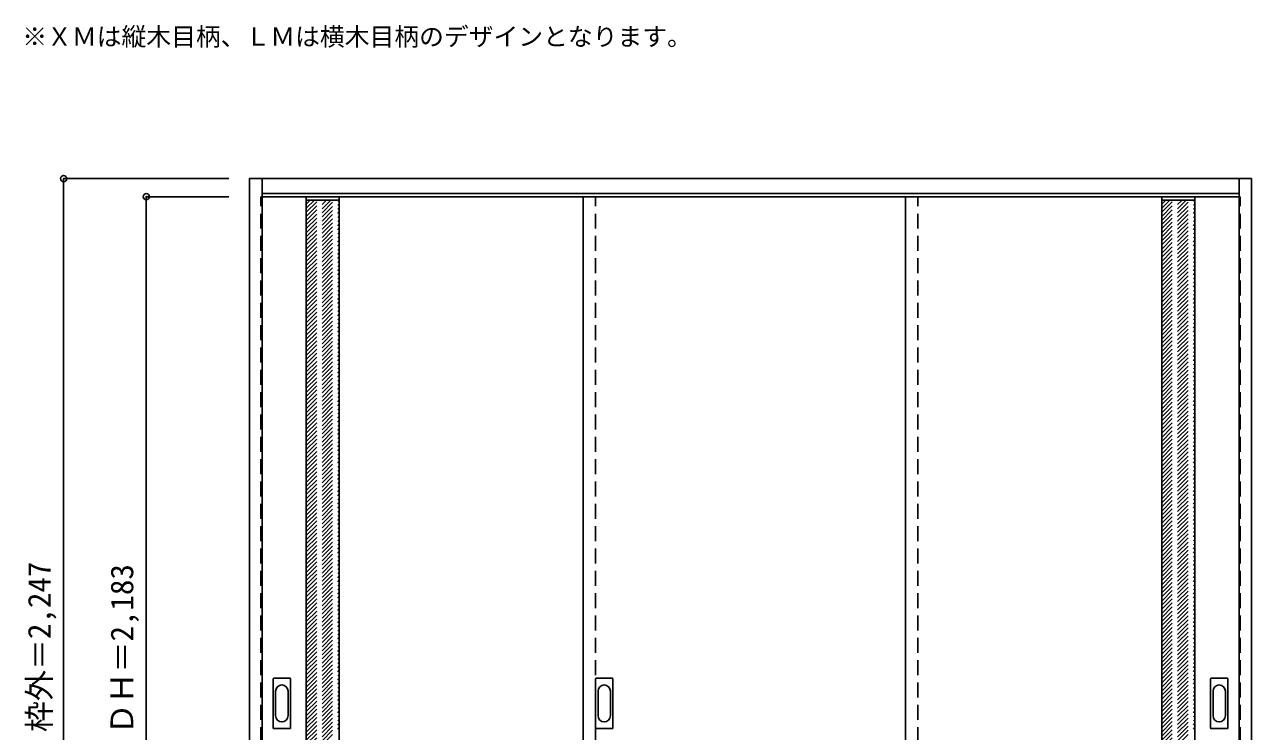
# Model space of a CAD drawing. Units: millimetres, scale not verified. Extents: x -1722 to 1254, y -1714 to 1563.
# Drawn here: x -1722 to 1246, y -147 to 1563 of the extents above; entities that cross this region are included whole.
import ezdxf
from ezdxf.enums import TextEntityAlignment as Align

# ---------------------------------------------------------------- set-up
doc = ezdxf.new("R2010")
doc.units = ezdxf.units.MM
doc.header["$LTSCALE"] = 30
doc.header["$PDMODE"] = 32
doc.header["$PDSIZE"] = 15
doc.linetypes.add('DASHED1', pattern=[1.8, 1.2, -0.6])
for name, color, linetype in [('0-0', 4, 'DASHED1'), ('0-1_寸法', 7, 'Continuous'), ('0-2_文字', 7, 'Continuous')]:
    doc.layers.add(name, color=color, linetype=linetype)
doc.styles.add('ＭＳ ゴシック', font='')
doc.styles.get('ＭＳ ゴシック').set_extended_font_data('MS Gothic')

msp = doc.modelspace()

# ---------------------------------------------------------------- linework, layer by layer
at = {"layer": '0-0', "color": 3, "linetype": 'Continuous'}
for p, q in [((-1177.82, 1190.51), (1246.18, 1190.51)), ((-1177.82, -1056.49), (-1177.82, 1190.51)), ((-1147.82, -1056.49), (-1147.82, 1190.51)), ((1216.18, -1056.49), (1216.18, 1190.51)), ((1246.18, -1056.49), (1246.18, 1190.51)), ((-1147.82, 1154.51), (1216.18, 1154.51)), ((-1147.82, 1146.51), (1216.18, 1146.51)), ((-1040.82, -1036.49), (-1040.82, 1146.51)), ((-960.82, -1036.49), (-960.82, 1146.51)), ((-370.82, 1146.51), (-370.82, -1036.49)), ((409.18, -1036.49), (409.18, 1146.51)), ((1029.18, -1036.49), (1029.18, 1146.51)), ((1109.18, -1036.49), (1109.18, 1146.51)), ((-1120.82, -138.49), (-1120.82, -19.49)), ((-1080.32, -17.99), (-1119.32, -17.99)), ((-1078.82, -138.49), (-1078.82, -19.49)), ((-340.82, -138.49), (-340.82, -19.49)), ((-300.32, -17.99), (-339.32, -17.99)), ((-298.82, -138.49), (-298.82, -19.49)), ((1147.18, -138.49), (1147.18, -19.49)), ((1187.68, -17.99), (1148.68, -17.99)), ((1189.18, -138.49), (1189.18, -19.49)), ((-1119.32, -139.99), (-1080.32, -139.99)), ((-339.32, -139.99), (-300.32, -139.99)), ((1148.68, -139.99), (1187.68, -139.99))]:
    msp.add_line(p, q, dxfattribs=at)
at = {"layer": '0-0'}
for p, q in [((-1150.82, -1036.49), (-1150.82, 1146.51)), ((-1150.82, 1146.51), (-1147.82, 1146.51)), ((-1040.82, 1059.45), (-961.76, 1138.51)), ((-1040.82, 1069.35), (-971.66, 1138.51)), ((-1040.82, 1079.24), (-981.56, 1138.51)), ((-1040.82, 1089.14), (-991.46, 1138.51)), ((-1040.82, 1099.04), (-1001.36, 1138.51)), ((-1040.82, 1108.94), (-1011.26, 1138.51)), ((-1040.82, 1118.84), (-1021.16, 1138.51)), ((-1040.82, 1128.74), (-1031.06, 1138.51)), ((-1040.82, 1049.55), (-960.82, 1129.55)), ((-340.82, -1036.49), (-340.82, 1146.51)), ((439.18, -1036.49), (439.18, 1146.51)), ((1029.18, 1059.45), (1108.24, 1138.51)), ((1029.18, 1069.35), (1098.34, 1138.51)), ((1029.18, 1079.24), (1088.44, 1138.51)), ((1029.18, 1089.14), (1078.54, 1138.51)), ((1029.18, 1099.04), (1068.64, 1138.51)), ((1029.18, 1108.94), (1058.74, 1138.51)), ((1029.18, 1118.84), (1048.84, 1138.51)), ((1029.18, 1128.74), (1038.94, 1138.51)), ((1029.18, 1049.55), (1109.18, 1129.55)), ((-1040.82, 1039.65), (-960.82, 1119.65)), ((-1040.82, 1029.75), (-960.82, 1109.75)), ((-1040.82, 1019.85), (-960.82, 1099.85)), ((1029.18, 1039.65), (1109.18, 1119.65)), ((1029.18, 1029.75), (1109.18, 1109.75)), ((1029.18, 1019.85), (1109.18, 1099.85)), ((-1040.82, 1009.95), (-960.82, 1089.95)), ((-1040.82, 1000.05), (-960.82, 1080.05)), ((-1040.82, 990.15), (-960.82, 1070.15)), ((1029.18, 1009.95), (1109.18, 1089.95)), ((1029.18, 1000.05), (1109.18, 1080.05)), ((1029.18, 990.15), (1109.18, 1070.15)), ((-1040.82, 980.25), (-960.82, 1060.25)), ((-1040.82, 970.35), (-960.82, 1050.35)), ((-1040.82, 960.45), (-960.82, 1040.45)), ((1029.18, 980.25), (1109.18, 1060.25)), ((1029.18, 970.35), (1109.18, 1050.35)), ((1029.18, 960.45), (1109.18, 1040.45)), ((-1040.82, 950.55), (-960.82, 1030.55)), ((-1040.82, 940.65), (-960.82, 1020.65)), ((-1040.82, 930.75), (-960.82, 1010.75)), ((1029.18, 950.55), (1109.18, 1030.55)), ((1029.18, 940.65), (1109.18, 1020.65)), ((1029.18, 930.75), (1109.18, 1010.75)), ((-1040.82, 920.85), (-960.82, 1000.85)), ((-1040.82, 910.95), (-960.82, 990.95)), ((-1040.82, 901.05), (-960.82, 981.05)), ((1029.18, 920.85), (1109.18, 1000.85)), ((1029.18, 910.95), (1109.18, 990.95)), ((1029.18, 901.05), (1109.18, 981.05)), ((-1040.82, 891.15), (-960.82, 971.15)), ((-1040.82, 881.25), (-960.82, 961.25)), ((-1040.82, 871.36), (-960.82, 951.36)), ((1029.18, 891.15), (1109.18, 971.15)), ((1029.18, 881.25), (1109.18, 961.25)), ((1029.18, 871.36), (1109.18, 951.36)), ((-1040.82, 861.46), (-960.82, 941.46)), ((-1040.82, 851.56), (-960.82, 931.56)), ((-1040.82, 841.66), (-960.82, 921.66)), ((1029.18, 861.46), (1109.18, 941.46)), ((1029.18, 851.56), (1109.18, 931.56)), ((1029.18, 841.66), (1109.18, 921.66)), ((-1040.82, 831.76), (-960.82, 911.76)), ((-1040.82, 821.86), (-960.82, 901.86)), ((-1040.82, 811.96), (-960.82, 891.96)), ((1029.18, 831.76), (1109.18, 911.76)), ((1029.18, 821.86), (1109.18, 901.86)), ((1029.18, 811.96), (1109.18, 891.96)), ((-1040.82, 802.06), (-960.82, 882.06)), ((-1040.82, 792.16), (-960.82, 872.16)), ((-1040.82, 782.26), (-960.82, 862.26)), ((1029.18, 802.06), (1109.18, 882.06)), ((1029.18, 792.16), (1109.18, 872.16)), ((1029.18, 782.26), (1109.18, 862.26)), ((-1040.82, 772.36), (-960.82, 852.36)), ((-1040.82, 762.46), (-960.82, 842.46)), ((-1040.82, 752.56), (-960.82, 832.56)), ((1029.18, 772.36), (1109.18, 852.36)), ((1029.18, 762.46), (1109.18, 842.46)), ((1029.18, 752.56), (1109.18, 832.56)), ((-1040.82, 742.66), (-960.82, 822.66)), ((-1040.82, 732.76), (-960.82, 812.76)), ((-1040.82, 722.86), (-960.82, 802.86)), ((1029.18, 742.66), (1109.18, 822.66)), ((1029.18, 732.76), (1109.18, 812.76)), ((1029.18, 722.86), (1109.18, 802.86)), ((-1040.82, 712.96), (-960.82, 792.96)), ((-1040.82, 703.06), (-960.82, 783.06)), ((-1040.82, 693.16), (-960.82, 773.16)), ((1029.18, 712.96), (1109.18, 792.96)), ((1029.18, 703.06), (1109.18, 783.06)), ((1029.18, 693.16), (1109.18, 773.16)), ((-1040.82, 683.27), (-960.82, 763.27)), ((-1040.82, 673.37), (-960.82, 753.37)), ((-1040.82, 663.47), (-960.82, 743.47)), ((1029.18, 683.27), (1109.18, 763.27)), ((1029.18, 673.37), (1109.18, 753.37)), ((1029.18, 663.47), (1109.18, 743.47)), ((-1040.82, 653.57), (-960.82, 733.57)), ((-1040.82, 643.67), (-960.82, 723.67)), ((-1040.82, 633.77), (-960.82, 713.77)), ((1029.18, 653.57), (1109.18, 733.57)), ((1029.18, 643.67), (1109.18, 723.67)), ((1029.18, 633.77), (1109.18, 713.77)), ((-1040.82, 623.87), (-960.82, 703.87)), ((-1040.82, 613.97), (-960.82, 693.97)), ((-1040.82, 604.07), (-960.82, 684.07)), ((1029.18, 623.87), (1109.18, 703.87)), ((1029.18, 613.97), (1109.18, 693.97)), ((1029.18, 604.07), (1109.18, 684.07)), ((-1040.82, 594.17), (-960.82, 674.17)), ((-1040.82, 584.27), (-960.82, 664.27)), ((-1040.82, 574.37), (-960.82, 654.37)), ((1029.18, 594.17), (1109.18, 674.17)), ((1029.18, 584.27), (1109.18, 664.27)), ((1029.18, 574.37), (1109.18, 654.37)), ((-1040.82, 564.47), (-960.82, 644.47)), ((-1040.82, 554.57), (-960.82, 634.57)), ((-1040.82, 544.67), (-960.82, 624.67)), ((1029.18, 564.47), (1109.18, 644.47)), ((1029.18, 554.57), (1109.18, 634.57)), ((1029.18, 544.67), (1109.18, 624.67)), ((-1040.82, 534.77), (-960.82, 614.77)), ((-1040.82, 524.87), (-960.82, 604.87)), ((-1040.82, 514.97), (-960.82, 594.97)), ((1029.18, 534.77), (1109.18, 614.77)), ((1029.18, 524.87), (1109.18, 604.87)), ((1029.18, 514.97), (1109.18, 594.97)), ((-1040.82, 505.07), (-960.82, 585.07)), ((-1040.82, 495.17), (-960.82, 575.17)), ((-1040.82, 485.28), (-960.82, 565.28)), ((1029.18, 505.07), (1109.18, 585.07)), ((1029.18, 495.17), (1109.18, 575.17)), ((1029.18, 485.28), (1109.18, 565.28)), ((-1040.82, 475.38), (-960.82, 555.38)), ((-1040.82, 465.48), (-960.82, 545.48)), ((-1040.82, 455.58), (-960.82, 535.58)), ((1029.18, 475.38), (1109.18, 555.38)), ((1029.18, 465.48), (1109.18, 545.48)), ((1029.18, 455.58), (1109.18, 535.58)), ((-1040.82, 445.68), (-960.82, 525.68)), ((-1040.82, 435.78), (-960.82, 515.78)), ((-1040.82, 425.88), (-960.82, 505.88)), ((1029.18, 445.68), (1109.18, 525.68)), ((1029.18, 435.78), (1109.18, 515.78)), ((1029.18, 425.88), (1109.18, 505.88)), ((-1040.82, 415.98), (-960.82, 495.98)), ((-1040.82, 406.08), (-960.82, 486.08)), ((-1040.82, 396.18), (-960.82, 476.18)), ((1029.18, 415.98), (1109.18, 495.98)), ((1029.18, 406.08), (1109.18, 486.08)), ((1029.18, 396.18), (1109.18, 476.18)), ((-1040.82, 386.28), (-960.82, 466.28)), ((-1040.82, 376.38), (-960.82, 456.38)), ((-1040.82, 366.48), (-960.82, 446.48)), ((1029.18, 386.28), (1109.18, 466.28)), ((1029.18, 376.38), (1109.18, 456.38)), ((1029.18, 366.48), (1109.18, 446.48)), ((-1040.82, 356.58), (-960.82, 436.58)), ((-1040.82, 346.68), (-960.82, 426.68)), ((-1040.82, 336.78), (-960.82, 416.78)), ((1029.18, 356.58), (1109.18, 436.58)), ((1029.18, 346.68), (1109.18, 426.68)), ((1029.18, 336.78), (1109.18, 416.78)), ((-1040.82, 326.88), (-960.82, 406.88)), ((-1040.82, 316.98), (-960.82, 396.98)), ((-1040.82, 307.08), (-960.82, 387.08)), ((1029.18, 326.88), (1109.18, 406.88)), ((1029.18, 316.98), (1109.18, 396.98)), ((1029.18, 307.08), (1109.18, 387.08)), ((-1040.82, 297.18), (-960.82, 377.18)), ((-1040.82, 287.29), (-960.82, 367.29)), ((-1040.82, 277.39), (-960.82, 357.39)), ((1029.18, 297.18), (1109.18, 377.18)), ((1029.18, 287.29), (1109.18, 367.29)), ((1029.18, 277.39), (1109.18, 357.39)), ((-1040.82, 267.49), (-960.82, 347.49)), ((-1040.82, 257.59), (-960.82, 337.59)), ((-1040.82, 247.69), (-960.82, 327.69)), ((1029.18, 267.49), (1109.18, 347.49)), ((1029.18, 257.59), (1109.18, 337.59)), ((1029.18, 247.69), (1109.18, 327.69)), ((-1040.82, 237.79), (-960.82, 317.79)), ((-1040.82, 227.89), (-960.82, 307.89)), ((-1040.82, 217.99), (-960.82, 297.99)), ((1029.18, 237.79), (1109.18, 317.79)), ((1029.18, 227.89), (1109.18, 307.89)), ((1029.18, 217.99), (1109.18, 297.99)), ((-1040.82, 208.09), (-960.82, 288.09)), ((-1040.82, 198.19), (-960.82, 278.19)), ((-1040.82, 188.29), (-960.82, 268.29)), ((1029.18, 208.09), (1109.18, 288.09)), ((1029.18, 198.19), (1109.18, 278.19)), ((1029.18, 188.29), (1109.18, 268.29)), ((-1040.82, 178.39), (-960.82, 258.39)), ((-1040.82, 168.49), (-960.82, 248.49)), ((-1040.82, 158.59), (-960.82, 238.59)), ((1029.18, 178.39), (1109.18, 258.39)), ((1029.18, 168.49), (1109.18, 248.49)), ((1029.18, 158.59), (1109.18, 238.59)), ((-1040.82, 148.69), (-960.82, 228.69)), ((-1040.82, 138.79), (-960.82, 218.79)), ((-1040.82, 128.89), (-960.82, 208.89)), ((1029.18, 148.69), (1109.18, 228.69)), ((1029.18, 138.79), (1109.18, 218.79)), ((1029.18, 128.89), (1109.18, 208.89)), ((-1040.82, 118.99), (-960.82, 198.99)), ((-1040.82, 109.09), (-960.82, 189.09)), ((-1040.82, 99.19), (-960.82, 179.19)), ((1029.18, 118.99), (1109.18, 198.99)), ((1029.18, 109.09), (1109.18, 189.09)), ((1029.18, 99.19), (1109.18, 179.19)), ((-1040.82, 89.3), (-960.82, 169.3)), ((-1040.82, 79.4), (-960.82, 159.4)), ((-1040.82, 69.5), (-960.82, 149.5)), ((1029.18, 89.3), (1109.18, 169.3)), ((1029.18, 79.4), (1109.18, 159.4)), ((1029.18, 69.5), (1109.18, 149.5)), ((-1040.82, 59.6), (-960.82, 139.6)), ((-1040.82, 49.7), (-960.82, 129.7)), ((-1040.82, 39.8), (-960.82, 119.8)), ((1029.18, 59.6), (1109.18, 139.6)), ((1029.18, 49.7), (1109.18, 129.7)), ((1029.18, 39.8), (1109.18, 119.8)), ((-1040.82, 29.9), (-960.82, 109.9)), ((-1040.82, 20), (-960.82, 100)), ((-1040.82, 10.1), (-960.82, 90.1)), ((1029.18, 29.9), (1109.18, 109.9)), ((1029.18, 20), (1109.18, 100)), ((1029.18, 10.1), (1109.18, 90.1)), ((-1040.82, 0.2), (-960.82, 80.2)), ((-1040.82, -9.7), (-960.82, 70.3)), ((-1040.82, -19.6), (-960.82, 60.4)), ((1029.18, 0.2), (1109.18, 80.2)), ((1029.18, -9.7), (1109.18, 70.3)), ((1029.18, -19.6), (1109.18, 60.4)), ((-1040.82, -29.5), (-960.82, 50.5)), ((-1040.82, -39.4), (-960.82, 40.6)), ((-1040.82, -49.3), (-960.82, 30.7)), ((1029.18, -29.5), (1109.18, 50.5)), ((1029.18, -39.4), (1109.18, 40.6)), ((1029.18, -49.3), (1109.18, 30.7)), ((-1040.82, -59.2), (-960.82, 20.8)), ((-1040.82, -69.1), (-960.82, 10.9)), ((-1040.82, -79), (-960.82, 1)), ((1029.18, -59.2), (1109.18, 20.8)), ((1029.18, -69.1), (1109.18, 10.9)), ((1029.18, -79), (1109.18, 1)), ((-1040.82, -88.9), (-960.82, -8.9)), ((-1040.82, -98.8), (-960.82, -18.8)), ((-1040.82, -108.69), (-960.82, -28.69)), ((1029.18, -88.9), (1109.18, -8.9)), ((1029.18, -98.8), (1109.18, -18.8)), ((1029.18, -108.69), (1109.18, -28.69)), ((-1040.82, -118.59), (-960.82, -38.59)), ((-1040.82, -128.49), (-960.82, -48.49)), ((-1040.82, -138.39), (-960.82, -58.39)), ((1029.18, -118.59), (1109.18, -38.59)), ((1029.18, -128.49), (1109.18, -48.49)), ((1029.18, -138.39), (1109.18, -58.39)), ((-1040.82, -148.29), (-960.82, -68.29)), ((-1040.82, -158.19), (-960.82, -78.19)), ((-1040.82, -168.09), (-960.82, -88.09)), ((1029.18, -148.29), (1109.18, -68.29)), ((1029.18, -158.19), (1109.18, -78.19)), ((1029.18, -168.09), (1109.18, -88.09)), ((-1040.82, -177.99), (-960.82, -97.99)), ((-1040.82, -187.89), (-960.82, -107.89)), ((-1040.82, -197.79), (-960.82, -117.79)), ((1029.18, -177.99), (1109.18, -97.99)), ((1029.18, -187.89), (1109.18, -107.89)), ((1029.18, -197.79), (1109.18, -117.79)), ((-1040.82, -207.69), (-960.82, -127.69)), ((-1040.82, -217.59), (-960.82, -137.59)), ((1029.18, -207.69), (1109.18, -127.69)), ((1029.18, -217.59), (1109.18, -137.59))]:
    msp.add_line(p, q, dxfattribs=at)
at = {"layer": '0-0', "color": 7, "linetype": 'Continuous'}
for p, q in [((-960.82, 1138.51), (-1040.82, 1138.51)), ((1029.18, 1138.51), (1109.18, 1138.51)), ((-1114.82, -49.39), (-1114.82, -108.59)), ((-1084.82, -108.59), (-1084.82, -49.39)), ((-334.82, -49.39), (-334.82, -108.59)), ((-304.82, -108.59), (-304.82, -49.39)), ((1153.18, -49.39), (1153.18, -108.59)), ((1183.18, -108.59), (1183.18, -49.39))]:
    msp.add_line(p, q, dxfattribs=at)
at = {"layer": '0-0'}
msp.add_lwpolyline([(1219.18, -1036.49), (1219.18, 1146.51), (1216.18, 1146.51)], dxfattribs=at)
at = {"layer": '0-0', "color": 3, "linetype": 'Continuous'}
for centre, start, end in [((-1119.32, -19.49), 90, 180), ((-1080.32, -19.49), 0, 90), ((-339.32, -19.49), 90, 180), ((-300.32, -19.49), 0, 90), ((1148.68, -19.49), 90, 180), ((1187.68, -19.49), 0, 90), ((-1119.32, -138.49), 180, 270), ((-1080.32, -138.49), 270, 0), ((-339.32, -138.49), 180, 270), ((-300.32, -138.49), 270, 0), ((1148.68, -138.49), 180, 270), ((1187.68, -138.49), 270, 0)]:
    msp.add_arc(centre, 1.5, start, end, dxfattribs=at)
at = {"layer": '0-0', "color": 7, "linetype": 'Continuous'}
for centre, start, end in [((-1099.82, -49.39), 0, 180), ((-319.82, -49.39), 0, 180), ((1168.18, -49.39), 0, 180), ((-1099.82, -108.59), 180, 0), ((-319.82, -108.59), 180, 0), ((1168.18, -108.59), 180, 0)]:
    msp.add_arc(centre, 15, start, end, dxfattribs=at)
at = {"layer": '0-1_寸法', "color": 4}
for p, q in [((-1627.82, 1190.51), (-1227.82, 1190.51)), ((-1627.82, 1190.51), (-1627.82, -1056.49)), ((-1427.82, 1146.51), (-1427.82, -1036.49)), ((-1427.82, 1146.51), (-1227.82, 1146.51))]:
    msp.add_line(p, q, dxfattribs=at)
at = {"layer": '0-1_寸法'}
for p in [(-1627.82, 1190.51), (-1427.82, 1146.51)]:
    msp.add_point(p, dxfattribs=at)

# ---------------------------------------------------------------- texts
at = {"layer": '0-1_寸法', "style": 'ＭＳ ゴシック'}
for s, p in [('枠外＝2,247', (-1642.82, -148.24)), ('ＤＨ＝2,183', (-1442.82, -154.24))]:
    msp.add_text(s, height=54.99, rotation=90, dxfattribs=at).set_placement(p, align=Align.BOTTOM_LEFT)
at = {"layer": '0-2_文字', "style": 'ＭＳ ゴシック'}
msp.add_text('※ＸＭは縦木目柄、ＬＭは横木目柄のデザインとなります。', height=43.99, dxfattribs=at).set_placement((-1727.82, 1498.63), align=Align.BOTTOM_LEFT)

doc.saveas('drawing.dxf')
